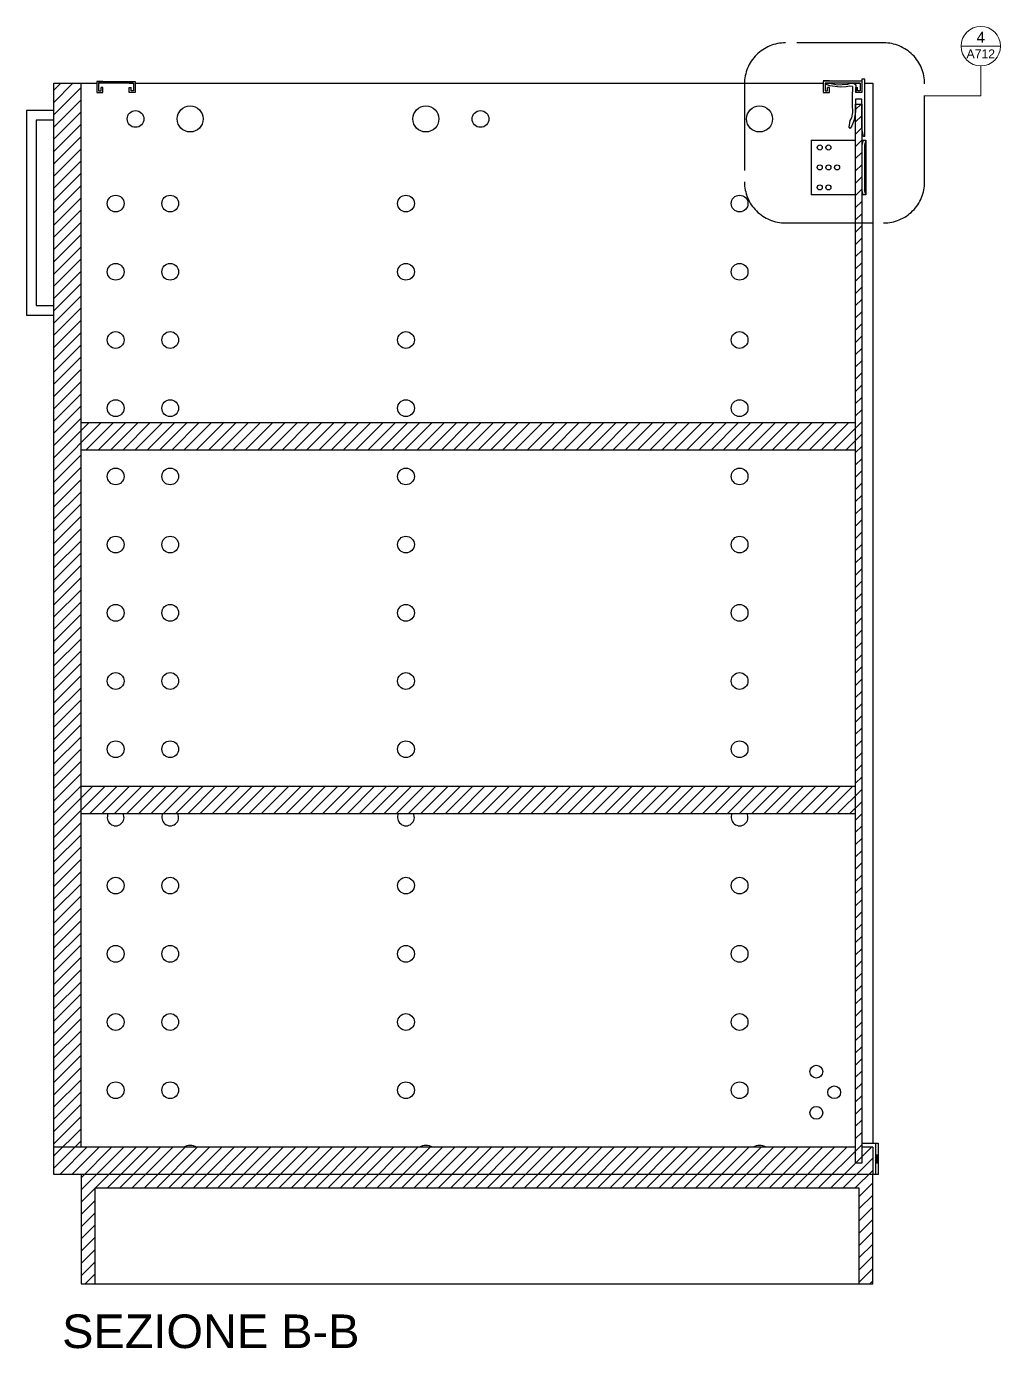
# Model space of a CAD drawing. Header units: millimetres. Extents: x 1623 to 2726, y 1309 to 1515.
# Drawn here: x 2140.2 to 2211.6, y 1309.1 to 1406.1 of the extents above; entities that cross this region are included whole.
import ezdxf
from ezdxf.enums import TextEntityAlignment as Align

# ---------------------------------------------------------------- set-up
doc = ezdxf.new("R2010")
doc.units = ezdxf.units.MM
doc.linetypes.add('TRATTOPUNTO', pattern=[25.4, 12.7, -6.35, 0, -6.35])
doc.layers.add('A-ANNO-SYMB', color=3, linetype='Continuous', lineweight=15)
for name, color, linetype in [('linee sezionate', 5, 'Continuous'), ('prospetti', 2, 'Continuous'), ('quote', 3, 'Continuous'), ('simboli tratteggiati', 1, 'Continuous'), ('viti', 4, 'Continuous')]:
    doc.layers.add(name, color=color, linetype=linetype)
doc.styles.add('ARIAL', font='arial.ttf')
doc.styles.get("Standard").update_dxf_attribs({"font": 'arial.ttf'})
doc.styles.add('underline', font='arial.ttf')

# ---------------------------------------------------------------- blocks, each defined once
blk = doc.blocks.new('DETAGLI')
at = {"layer": 'A-ANNO-SYMB', "linetype": 'Continuous'}
blk.add_line((486.66, 356.17), (504.76, 356.17), dxfattribs=at)
blk.add_circle((495.71, 356.17), 9.05, dxfattribs=at)
for tag, p in [('TAVOLA', (495.71, 362.76)), ('SEZIONE', (495.71, 354.67))]:
    blk.add_attdef(tag, text='', height=5, dxfattribs=at).set_placement(p, align=Align.TOP_CENTER)

msp = doc.modelspace()

# ---------------------------------------------------------------- hatches: boundary and pattern name
h = msp.add_hatch()
h.set_pattern_fill('ANSI31', color=256, scale=0.2)
h.set_pattern_definition([(45, (13.43794, 0), (-0.4490128, 0.4490128), [])])
h.paths.add_polyline_path([(2144.213, 1401.884), (2142.213, 1401.884), (2142.213, 1323.884), (2144.213, 1323.884)])
h.paths.add_polyline_path([(2200.963, 1377.017), (2144.213, 1377.017), (2144.213, 1375.017), (2200.963, 1375.017)])
h.paths.add_polyline_path([(2200.963, 1350.35), (2144.213, 1350.35), (2144.213, 1348.35), (2200.963, 1348.35)])
h.paths.add_polyline_path([(2200.963, 1323.884), (2142.213, 1323.884), (2142.213, 1321.884), (2202.213, 1321.884), (2202.213, 1323.884), (2201.413, 1323.884), (2201.413, 1322.717), (2200.963, 1322.717)])
h.paths.add_polyline_path([(2145.213, 1320.884), (2201.213, 1320.884), (2201.213, 1313.884), (2202.213, 1313.884), (2202.213, 1321.884), (2144.213, 1321.884), (2144.213, 1313.884), (2145.213, 1313.884)])
h.paths.add_polyline_path([(2201.413, 1400.354), (2200.963, 1400.354), (2200.963, 1322.717), (2201.413, 1322.717)])

# ---------------------------------------------------------------- linework, layer by layer
msp.add_line((2201.413, 1397.35), (2201.413, 1394.084))
at = {"layer": 'A-ANNO-SYMB'}
for p, q in [((2210.132, 1403.157), (2210.132, 1400.957)), ((2210.132, 1400.957), (2206.017, 1400.957))]:
    msp.add_line(p, q, dxfattribs=at)
at = {"layer": 'linee sezionate'}
for p, q in [((2142.213, 1401.884), (2144.213, 1401.884)), ((2142.213, 1321.884), (2142.213, 1401.884)), ((2144.213, 1323.884), (2144.213, 1401.884)), ((2144.213, 1377.017), (2200.963, 1377.017)), ((2144.213, 1375.017), (2200.963, 1375.017)), ((2144.213, 1350.35), (2200.963, 1350.35)), ((2144.213, 1348.35), (2200.963, 1348.35)), ((2200.963, 1323.884), (2142.213, 1323.884)), ((2202.213, 1323.884), (2201.413, 1323.884)), ((2202.213, 1323.884), (2202.213, 1321.884)), ((2202.213, 1321.884), (2142.213, 1321.884)), ((2144.213, 1321.884), (2144.213, 1313.884)), ((2202.213, 1313.884), (2202.213, 1321.884)), ((2145.213, 1320.884), (2145.213, 1313.884)), ((2201.213, 1320.884), (2145.213, 1320.884)), ((2201.213, 1313.884), (2201.213, 1320.884)), ((2144.213, 1313.884), (2202.213, 1313.884))]:
    msp.add_line(p, q, dxfattribs=at)
msp.add_lwpolyline([(2200.963, 1400.354), (2201.413, 1400.354), (2201.413, 1322.717), (2200.963, 1322.717)], close=True, dxfattribs=at)
at = {"layer": 'prospetti'}
for p, q in [((2144.213, 1401.884), (2145.364, 1401.884)), ((2148.189, 1401.884), (2198.594, 1401.884)), ((2201.63, 1401.884), (2202.213, 1401.884)), ((2202.213, 1401.884), (2202.213, 1394.184)), ((2142.213, 1399.884), (2140.213, 1399.884)), ((2140.213, 1399.884), (2140.213, 1384.884)), ((2140.913, 1399.184), (2140.913, 1385.584)), ((2142.213, 1399.184), (2140.913, 1399.184)), ((2202.213, 1394.184), (2202.213, 1324.184)), ((2140.913, 1385.584), (2142.213, 1385.584)), ((2140.213, 1384.884), (2142.213, 1384.884))]:
    msp.add_line(p, q, dxfattribs=at)
for centre, radius in [((2148.207, 1399.271), 0.614), ((2152.207, 1399.271), 0.955), ((2169.477, 1399.271), 0.955), ((2173.477, 1399.271), 0.614), ((2193.922, 1399.271), 0.955), ((2146.748, 1393.067), 0.614), ((2150.748, 1393.067), 0.614), ((2168.018, 1393.067), 0.614), ((2192.463, 1393.067), 0.614), ((2146.748, 1388.067), 0.614), ((2146.748, 1388.067), 0.614), ((2150.748, 1388.067), 0.614), ((2150.748, 1388.067), 0.614), ((2168.018, 1388.067), 0.614), ((2192.463, 1388.067), 0.614), ((2146.748, 1383.067), 0.614), ((2146.748, 1383.067), 0.614), ((2150.748, 1383.067), 0.614), ((2150.748, 1383.067), 0.614), ((2168.018, 1383.067), 0.614), ((2192.463, 1383.067), 0.614), ((2146.748, 1378.067), 0.614), ((2146.748, 1378.067), 0.614), ((2150.748, 1378.067), 0.614), ((2150.748, 1378.067), 0.614), ((2168.018, 1378.067), 0.614), ((2192.463, 1378.067), 0.614), ((2146.748, 1373.067), 0.614), ((2146.748, 1373.067), 0.614), ((2150.748, 1373.067), 0.614), ((2150.748, 1373.067), 0.614), ((2168.018, 1373.067), 0.614), ((2192.463, 1373.067), 0.614), ((2146.748, 1368.067), 0.614), ((2146.748, 1368.067), 0.614), ((2150.748, 1368.067), 0.614), ((2150.748, 1368.067), 0.614), ((2168.018, 1368.067), 0.614), ((2192.463, 1368.067), 0.614), ((2146.748, 1363.067), 0.614), ((2146.748, 1363.067), 0.614), ((2150.748, 1363.067), 0.614), ((2150.748, 1363.067), 0.614), ((2168.018, 1363.067), 0.614), ((2192.463, 1363.067), 0.614), ((2146.748, 1358.067), 0.614), ((2146.748, 1358.067), 0.614), ((2150.748, 1358.067), 0.614), ((2150.748, 1358.067), 0.614), ((2168.018, 1358.067), 0.614), ((2192.463, 1358.067), 0.614), ((2146.748, 1353.067), 0.614), ((2146.748, 1353.067), 0.614), ((2150.748, 1353.067), 0.614), ((2150.748, 1353.067), 0.614), ((2168.018, 1353.067), 0.614), ((2168.018, 1353.067), 0.614), ((2192.463, 1353.067), 0.614), ((2192.463, 1353.067), 0.614), ((2146.748, 1343.067), 0.614), ((2146.748, 1343.067), 0.614), ((2150.748, 1343.067), 0.614), ((2150.748, 1343.067), 0.614), ((2168.018, 1343.067), 0.614), ((2192.463, 1343.067), 0.614), ((2146.748, 1338.067), 0.614), ((2146.748, 1338.067), 0.614), ((2150.748, 1338.067), 0.614), ((2150.748, 1338.067), 0.614), ((2168.018, 1338.067), 0.614), ((2192.463, 1338.067), 0.614), ((2146.748, 1333.067), 0.614), ((2146.748, 1333.067), 0.614), ((2150.748, 1333.067), 0.614), ((2150.748, 1333.067), 0.614), ((2168.018, 1333.067), 0.614), ((2192.463, 1333.067), 0.614), ((2198.08, 1329.431), 0.469), ((2146.748, 1328.067), 0.614), ((2146.748, 1328.067), 0.614), ((2150.748, 1328.067), 0.614), ((2150.748, 1328.067), 0.614), ((2168.018, 1328.067), 0.614), ((2192.463, 1328.067), 0.614), ((2199.393, 1327.92), 0.469), ((2198.08, 1326.409), 0.469)]:
    msp.add_circle(centre, radius, dxfattribs=at)
for centre, radius, start, end in [((2146.748, 1348.067), 0.614, 152.54825, 27.45175), ((2146.748, 1348.067), 0.614, 152.54825, 27.45175), ((2150.748, 1348.067), 0.614, 152.54825, 27.45175), ((2150.748, 1348.067), 0.614, 152.54825, 27.45175), ((2168.018, 1348.067), 0.614, 152.54825, 27.45175), ((2192.463, 1348.067), 0.614, 152.54825, 27.45175), ((2152.207, 1323.067), 0.955, 58.83188, 121.16812), ((2169.477, 1323.067), 0.955, 58.83188, 121.16812), ((2193.922, 1323.067), 0.955, 58.83188, 121.16812)]:
    msp.add_arc(centre, radius, start, end, dxfattribs=at)
at = {"layer": 'simboli tratteggiati', "linetype": 'TRATTOPUNTO', "ltscale": 0.5}
msp.add_lwpolyline([(2195.817, 1391.649), (2203.017, 1391.649, 0.414214), (2206.017, 1394.649), (2206.017, 1401.849, 0.414214), (2203.017, 1404.849), (2195.817, 1404.849, 0.414214), (2192.817, 1401.849), (2192.817, 1394.649, 0.414214)], format="xyb", close=True, dxfattribs=at)
at = {"layer": 'viti'}
for p, q in [((2145.364, 1402.02), (2148.189, 1402.023)), ((2145.815, 1402.021), (2145.364, 1402.02)), ((2145.364, 1402.02), (2145.364, 1401.208)), ((2148.054, 1401.884), (2145.499, 1401.884)), ((2145.814, 1401.884), (2145.499, 1401.884)), ((2145.499, 1401.884), (2145.499, 1401.344)), ((2145.679, 1401.344), (2145.679, 1401.583)), ((2145.814, 1401.583), (2145.679, 1401.583)), ((2145.814, 1401.209), (2145.814, 1401.583)), ((2147.739, 1401.884), (2148.054, 1401.884)), ((2147.739, 1401.209), (2147.739, 1401.583)), ((2147.739, 1401.583), (2147.874, 1401.583)), ((2147.74, 1402.022), (2148.189, 1402.023)), ((2147.874, 1401.344), (2147.874, 1401.583)), ((2148.054, 1401.884), (2148.054, 1401.344)), ((2148.189, 1402.022), (2148.189, 1401.209)), ((2198.594, 1402.068), (2200.969, 1402.07)), ((2199.044, 1402.067), (2198.594, 1402.067)), ((2198.594, 1402.02), (2198.594, 1401.208)), ((2198.729, 1401.847), (2199.044, 1401.884)), ((2201.284, 1401.884), (2198.729, 1401.884)), ((2199.044, 1401.884), (2198.729, 1401.884)), ((2198.729, 1401.884), (2198.729, 1401.344)), ((2198.886, 1401.769), (2198.729, 1401.847)), ((2199.081, 1401.697), (2198.886, 1401.769)), ((2198.909, 1401.344), (2198.909, 1401.583)), ((2199.044, 1401.583), (2198.909, 1401.583)), ((2199.044, 1401.884), (2199.419, 1401.811)), ((2199.044, 1401.209), (2199.044, 1401.583)), ((2199.838, 1401.603), (2199.081, 1401.697)), ((2199.419, 1401.811), (2199.62, 1401.781)), ((2199.62, 1401.781), (2199.972, 1401.798)), ((2200.28, 1401.625), (2199.838, 1401.603)), ((2199.972, 1401.798), (2200.393, 1401.832)), ((2200.504, 1401.665), (2200.28, 1401.625)), ((2200.393, 1401.832), (2200.552, 1401.884)), ((2200.433, 1401.884), (2200.837, 1401.884)), ((2200.746, 1401.658), (2200.504, 1401.665)), ((2200.746, 1401.658), (2200.745, 1401.261)), ((2200.837, 1401.884), (2200.969, 1401.766)), ((2200.969, 1402.07), (2201.419, 1402.07)), ((2200.969, 1401.884), (2201.284, 1401.884)), ((2200.969, 1401.766), (2200.969, 1401.209)), ((2200.969, 1401.209), (2200.969, 1401.583)), ((2200.969, 1401.209), (2200.969, 1401.583)), ((2200.969, 1401.583), (2201.104, 1401.583)), ((2201.104, 1401.344), (2201.104, 1401.583)), ((2201.284, 1401.884), (2201.284, 1401.344)), ((2201.419, 1402.178), (2201.419, 1401.209)), ((2201.63, 1402.178), (2201.419, 1402.178)), ((2201.419, 1402.109), (2201.419, 1401.209)), ((2201.419, 1402.022), (2201.419, 1401.209)), ((2201.632, 1397.99), (2201.63, 1402.178)), ((2145.364, 1401.209), (2145.814, 1401.209)), ((2145.499, 1401.344), (2145.679, 1401.344)), ((2148.189, 1401.209), (2147.739, 1401.209)), ((2148.054, 1401.344), (2147.874, 1401.344)), ((2198.594, 1401.209), (2199.044, 1401.209)), ((2198.729, 1401.344), (2198.909, 1401.344)), ((2200.745, 1400.341), (2200.745, 1401.261)), ((2200.958, 1400.717), (2200.958, 1400.413)), ((2201.419, 1400.717), (2200.958, 1400.717)), ((2201.419, 1401.209), (2200.969, 1401.209)), ((2201.419, 1401.209), (2200.969, 1401.209)), ((2201.419, 1401.209), (2200.969, 1401.209)), ((2201.284, 1401.344), (2201.104, 1401.344)), ((2201.419, 1398.601), (2201.419, 1400.717)), ((2200.685, 1399.362), (2200.75, 1399.753)), ((2200.75, 1399.753), (2200.745, 1400.341)), ((2200.951, 1399.815), (2200.856, 1399.217)), ((2200.958, 1400.413), (2200.951, 1399.815)), ((2200.493, 1398.679), (2200.568, 1399.158)), ((2200.571, 1398.583), (2200.493, 1398.679)), ((2200.568, 1399.158), (2200.685, 1399.362)), ((2200.678, 1398.776), (2200.571, 1398.583)), ((2200.856, 1399.217), (2200.678, 1398.776)), ((2197.711, 1397.717), (2200.963, 1397.717)), ((2197.711, 1397.717), (2197.711, 1393.717)), ((2201.511, 1397.717), (2201.413, 1397.35)), ((2201.413, 1397.717), (2201.711, 1397.717)), ((2201.542, 1397.99), (2201.419, 1398.601)), ((2201.632, 1397.99), (2201.542, 1397.99)), ((2201.711, 1397.717), (2201.613, 1397.35)), ((2201.711, 1397.717), (2201.711, 1393.717)), ((2201.413, 1397.35), (2201.413, 1394.084)), ((2201.613, 1397.35), (2201.613, 1394.084)), ((2201.511, 1393.717), (2201.413, 1394.084)), ((2201.711, 1393.717), (2201.613, 1394.084)), ((2200.963, 1393.717), (2197.711, 1393.717)), ((2201.711, 1393.717), (2201.413, 1393.717)), ((2201.413, 1324.184), (2202.413, 1324.184)), ((2202.413, 1324.184), (2202.413, 1321.884)), ((2202.413, 1324.184), (2202.613, 1324.184)), ((2202.613, 1324.184), (2202.613, 1321.884)), ((2202.414, 1323.15), (2202.513, 1323.354)), ((2202.513, 1323.36), (2202.513, 1322.707)), ((2202.513, 1322.707), (2202.413, 1322.894)), ((2202.413, 1321.884), (2202.213, 1321.884)), ((2202.613, 1321.884), (2202.413, 1321.884)), ((2202.613, 1321.884), (2202.613, 1321.884))]:
    msp.add_line(p, q, dxfattribs=at)
for points in [[(2202.513, 1323.19), (2202.513, 1323.19), (2202.451, 1323.19), (2202.451, 1323.06)], [(2202.513, 1323.06), (2202.451, 1323.06), (2202.451, 1323.008), (2202.513, 1323.008)], [(2202.451, 1323.008), (2202.451, 1322.878), (2202.513, 1322.878), (2202.513, 1322.878)]]:
    msp.add_lwpolyline(points, dxfattribs=at)
for centre in [(2198.334, 1397.18), (2198.97, 1397.18), (2198.334, 1395.717), (2198.97, 1395.717), (2199.606, 1395.717), (2198.334, 1394.253), (2198.97, 1394.253)]:
    msp.add_circle(centre, 0.186, dxfattribs=at)

# ---------------------------------------------------------------- block references
at = {"layer": 'A-ANNO-SYMB'}
ref = msp.add_blockref('DETAGLI', (2130.818, 1347.618), dxfattribs=dict(at, xscale=0.16, yscale=0.16, zscale=0.16))
ref.add_attrib('SEZIONE', 'A712', dxfattribs={"linetype": 'Continuous', "height": 0.64, "style": 'ARIAL'}).set_placement((2210.132, 1404.365), align=Align.TOP_CENTER)
ref.add_attrib('TAVOLA', '4', dxfattribs={"linetype": 'Continuous', "height": 0.8, "style": 'ARIAL'}).set_placement((2210.132, 1405.66), align=Align.TOP_CENTER)

# ---------------------------------------------------------------- texts
at = {"layer": 'quote', "style": 'underline'}
msp.add_text('SEZIONE B-B', height=2.46253, dxfattribs=at).set_placement((2142.826, 1309.163))

doc.saveas('drawing.dxf')
